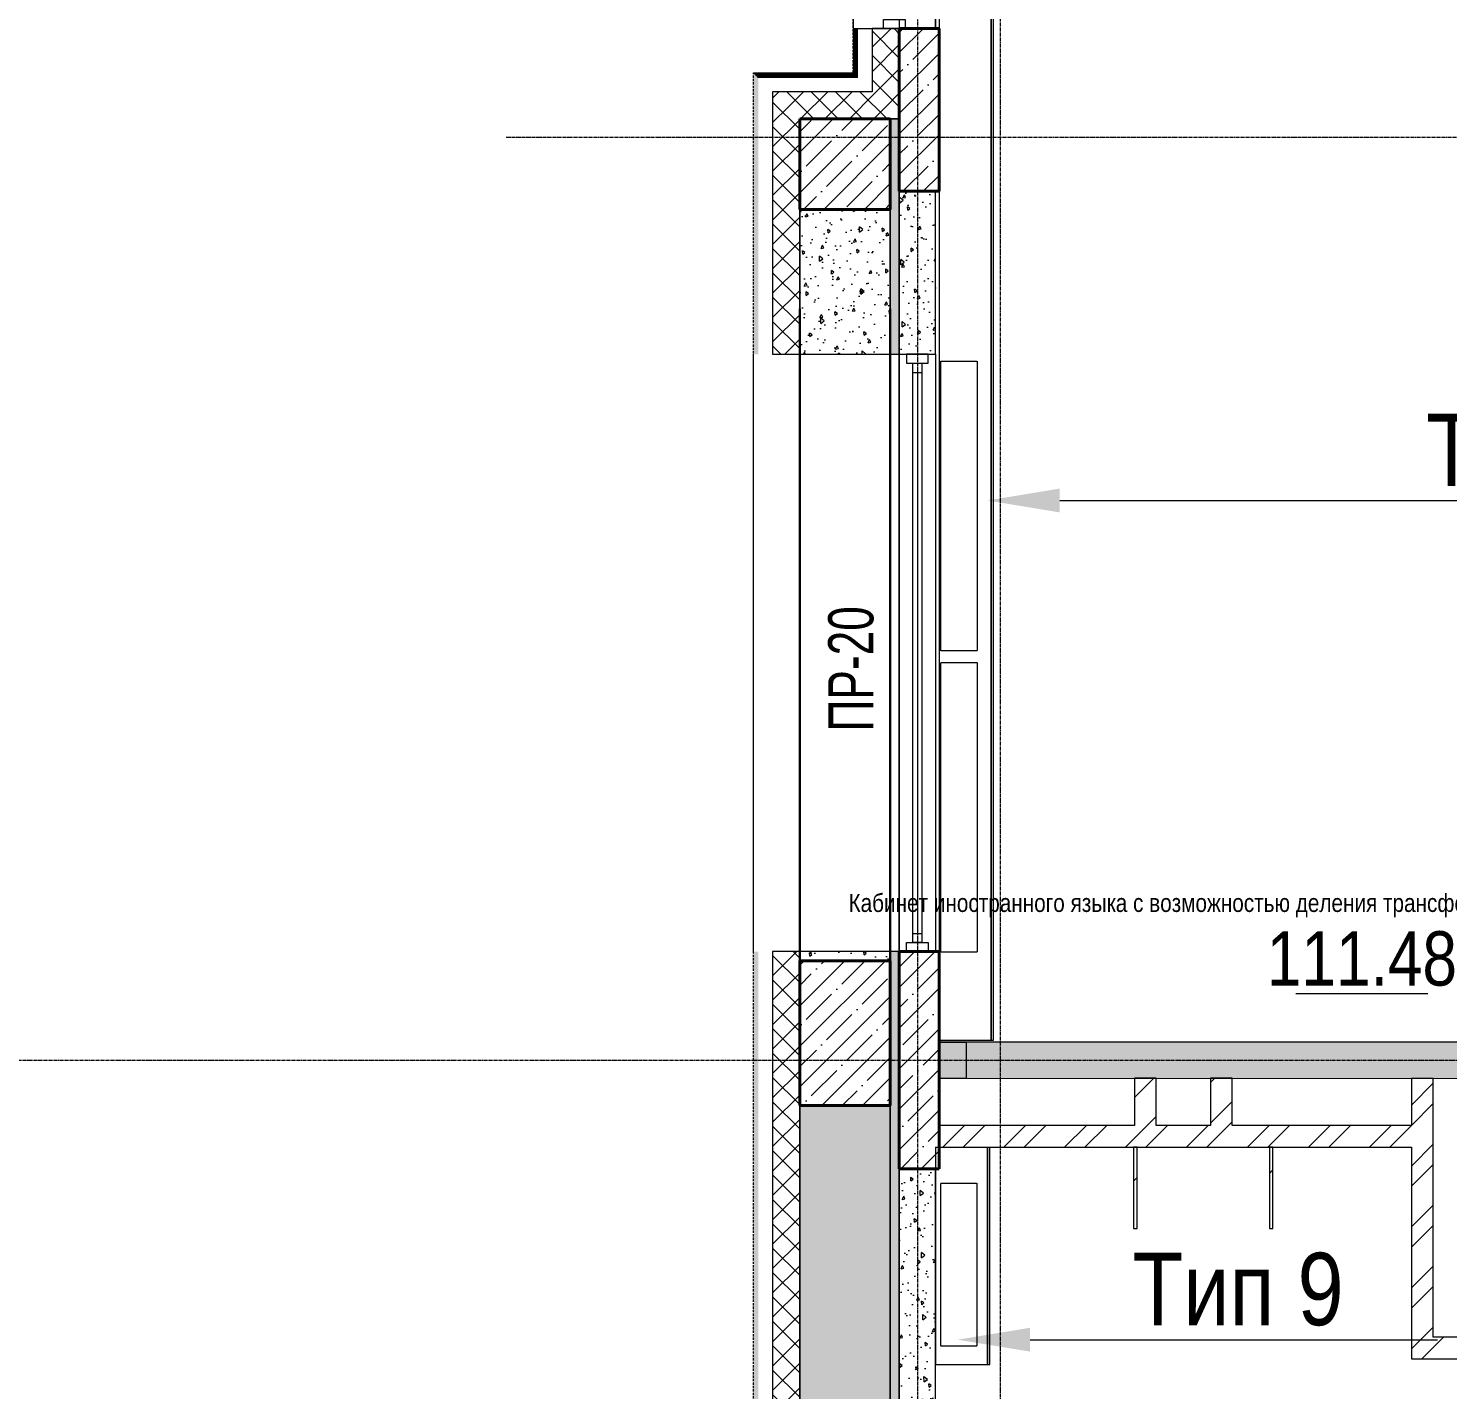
# Model space of a CAD drawing. Header units: millimetres. Extents: x -231292 to 573618, y -153144 to 564035.
# Drawn here: x 49570 to 57413, y 32710 to 40230 of the extents above; entities that cross this region are included whole.
import ezdxf
from ezdxf import colors
from ezdxf.entities.mleader import LeaderData, LeaderLine
from ezdxf.enums import TextEntityAlignment as Align
from ezdxf.math import Vec2, Vec3

# ---------------------------------------------------------------- set-up
doc = ezdxf.new("R2010")
doc.units = ezdxf.units.MM
for name, pattern in [('CENTER2', [28.575, 19.05, -3.175, 3.175, -3.175]), ('DASHED', [19.05, 12.7, -6.35]), ('HIDDEN2', [4.7625, 3.175, -1.5875])]:
    doc.linetypes.add(name, pattern=pattern)
doc.layers.get('0').update_dxf_attribs({"color": 250})
doc.layers.get('Defpoints').update_dxf_attribs({"color": 250})
for name, color, linetype, lineweight in [('A-AREA', 250, 'Continuous', 15), ('A-Wall-Open', 250, 'Continuous', 5), ('A-Wall_Материал_Газоблок_Контур', 250, 'Continuous', 0), ('АР_Колонны', 250, 'Continuous', 35), ('АР_Окна', 250, 'Continuous', 5), ('АР_Отопительные приборы', 250, 'HIDDEN2', 0), ('АР_площадь пом', 250, 'Continuous', 5), ('АР_Стены ГКЛ', 250, 'Continuous', 15), ('АР_Стены ЖБ', 250, 'Continuous', 35), ('АР_Стены кирпич', 250, 'Continuous', 20), ('АР_Стены ПЕНОблок', 250, 'Continuous', 20), ('АР_Стены_дефшов', 250, 'Continuous', 0), ('АР_Утеплитель', 250, 'Continuous', 0), ('АР_Штриховка', 250, 'Continuous', 0), ('Зашивка радиаторов тип 1 (фанера и МДФ)', 250, 'Continuous', 0), ('Зашивка радиаторов тип 9 (до потолка_ облиц плитка)', 250, 'Continuous', 0), ('КМ_Фахверки', 250, 'Continuous', 80), ('ОВ_Отопление', 250, 'Continuous', 0), ('Размеры зашивки ГКЛ', 250, 'Continuous', 0), ('РД_Оси_100', 250, 'Continuous', 0)]:
    doc.layers.add(name, color=color, linetype=linetype, lineweight=lineweight)
doc.layers.add('АР_Делит', color=250, linetype='Continuous', lineweight=0, plot=False)
doc.layers.add('РД_проем_инж перемыч_подсчет', color=250, linetype='Continuous', lineweight=30, plot=False)
doc.layers.add('РД_Перемычка инж проемов', color=250, linetype='Continuous')
doc.styles.add('Arial0', font='arial.ttf')
doc.styles.add('style1', font='ARIALN.TTF')
doc.styles.add('ккк', font='isocpeur.ttf', dxfattribs={"width": 0.85, "oblique": 15})
pattern_1 = [(45, (8883.4, 13229.69), (-168.3798, 168.3798), []), (45, (8995.66, 13229.69), (-168.3798, 168.3798), [])]
pattern_2 = [(45, (8883.4, 13229.69), (-112.2532, 112.2532), []), (45, (8995.66, 13229.69), (-112.2532, 112.2532), [198.4375, -39.6875, 0, -39.6875])]
pattern_3 = [(45, (8883.4, 13229.69), (-67.35192, 67.35192), []), (135, (8883.4, 13229.69), (-67.35192, -67.35192), [])]
pattern_4 = [(360, (8883.4027, 13229.6861), (-6e-17, 1), [])]
pattern_5 = [(95, (8883.4, 13229.69), (140.09465, 117.5534), [19.05, -209.55]), (40, (8883.4, 13229.69), (-160.01845, 110.1767), [15.24, -167.6406]), (145.45144, (8895.08, 13239.48), (-19.9238, 227.7301), [16.19, -178.09024]), (91.1842, (8847.48, 13265.6), (221.4102, 161.9534), [28.575, -314.325]), (141.63556, (8865.93, 13279.1), (-7.0866, 342.8268), [24.285, -267.1356]), (36.18415, (8847.48, 13265.6), (-7.0866, 342.8268), [22.86, -251.4597]), (66, (8874.42, 13274.59), (179.52, 34.89515), [19.05, -209.55]), (11, (8874.42, 13274.59), (-86.5399, 173.9412), [15.24, -167.64]), (116.45145, (8889.38, 13277.5), (92.98005, 208.83634), [16.19, -178.08994]), (82.5, (8883.4, 13229.686), (-57.60547, 61.97341), [0, -165.608, 0, -170.18, 0, -168.275]), (52.5, (8883.4, 13229.69), (-23.58973, 118.087), [0, -97.028, 0, -161.798, 0, -64.135]), (12.5, (8843.35, 13189.634), (99.92786, 91.826196), [0, -63.5, 0, -198.12, 0, -262.89]), (2.5, (8825.39, 13171.67), (86.7639, 122.7224), [0, -82.55, 0, -131.572, 0, -186.69])]

# ---------------------------------------------------------------- blocks, each defined once
blk = doc.blocks.new('СОШ_2200_АР_ОСИ_М100_28.05.24')
at = {"layer": 'АР_Делит', "color": 5, "linetype": 'DASHED'}
blk.add_lwpolyline([(114955, 135155), (114955, -355), (93595.036, -355), (93595.036, 13855), (94145, 13855), (94145, 68320), (66055, 68320), (66055, 13857.73), (83455, 13857.73), (83455, -355), (45245, -355), (45245, 13145), (44695, 13145), (44695, 26755), (45245, 26755), (45245, 68320), (20455, 68320), (20455, 26755), (27955, 26755), (27955, 13145), (-355, 13145), (-355, 100855)], dxfattribs=at)
at = {"layer": 'РД_Оси_100', "linetype": 'CENTER2'}
blk.add_line((43327.994, 26400), (71363.995, 26400), dxfattribs=at)
for points in [[(45530, 139938.679), (45600, 139538.679), (45600, -6163.457)], [(46060, -6163.105), (46060, 139538.679), (46130, 139938.679)], [(33000, 21300), (71363.995, 21300)]]:
    blk.add_lwpolyline(points, dxfattribs=at)
blk = doc.blocks.new('otv_в_стене')
at = {"linetype": 'Continuous'}
blk.add_lwpolyline([(0, -1), (0, 0), (1, 0), (1, -1)], close=True, dxfattribs=at)
blk.add_solid([(0, -1), (0, 0), (0.5, -0.5), (1, 0)], dxfattribs=at)
blk = doc.blocks.new('MOK-МаркаПомещения1')
at = {"layer": 'A-AREA', "color": 0}
blk.add_line((-3.651, -1.944), (3.649, -1.944), dxfattribs=at)
at = {"layer": 'A-AREA', "color": 0, "style": 'style1'}
blk.add_attdef('АР-ПОМЕЩЕНИЕ:ПЛОЩАДЬ', text='', height=3, dxfattribs=at).set_placement((0, 0), align=Align.MIDDLE)
at = {"layer": 'Defpoints', "style": 'style1', "flags": 8}
blk.add_attdef('АР-ПОМЕЩЕНИЕ:НАИМЕНОВАНИЕ', text='', height=1, dxfattribs=at).set_placement((0, 2.956), align=Align.MIDDLE)
blk = doc.blocks.new('MOK-МаркаПеремычки')
at = {"color": 0, "style": 'ккк', "oblique": 15, "width": 0.85}
blk.add_attdef('АР-ПРОЕМ:ПЕРЕМЫЧКА', text='', height=2.5, dxfattribs=at).set_placement((0, 0), align=Align.MIDDLE)

msp = doc.modelspace()

# ---------------------------------------------------------------- hatches: boundary and pattern name
at = {"layer": 'АР_Штриховка', "linetype": 'Continuous', "lineweight": 0}
h = msp.add_hatch(dxfattribs=at)
h.set_pattern_fill('_U', color=256, style=0, pattern_type=0)
h.set_pattern_definition(pattern_4)
h.paths.add_polyline_path([(54128.403, 39984.686), (54153.403, 39959.686), (54153.403, 40229.686), (54128.403, 40229.686)], flags=0)
h = msp.add_hatch(dxfattribs=at)
h.set_pattern_fill('ANSI37', color=256, scale=30, style=0)
h.set_pattern_definition(pattern_3)
h.paths.add_polyline_path([(54233.403, 39879.686), (54383.403, 39729.686), (54383.403, 40229.686), (54233.403, 40229.686)], flags=0)
at = {"layer": 'АР_Штриховка', "linetype": 'Continuous', "lineweight": 5}
h = msp.add_hatch(dxfattribs=at)
h.set_pattern_fill('ANSI35', color=256, scale=25, style=0)
h.set_pattern_definition(pattern_2)
h.paths.add_polyline_path([(54383.403, 39329.686), (54603.403, 39329.686), (54603.403, 40229.686), (54383.403, 40229.686)], flags=0)
at = {"layer": 'АР_Штриховка', "linetype": 'Continuous', "lineweight": 0}
h = msp.add_hatch(dxfattribs=at)
h.set_pattern_fill('_U', color=256, style=0, pattern_type=0)
h.set_pattern_definition(pattern_4)
h.paths.add_polyline_path([(53578.403, 26374.686), (53603.403, 26399.686), (53603.403, 35129.686), (53578.403, 35129.686)], flags=0)
h.paths.add_polyline_path([(53578.403, 38429.686), (53603.403, 38429.686), (53603.403, 39959.686), (53578.403, 39984.686)], flags=0)
h = msp.add_hatch(dxfattribs=at)
h.set_pattern_fill('_U', color=256, style=0, pattern_type=0)
h.set_pattern_definition([(360, (8883.4027, 13229.6861), (2e-13, 1), [])])
h.paths.add_polyline_path([(53578.403, 39984.686), (53603.403, 39959.686), (54153.403, 39959.686), (54128.403, 39984.686)], flags=0)
h = msp.add_hatch(dxfattribs=at)
h.set_pattern_fill('ANSI37', color=256, scale=30, style=0)
h.set_pattern_definition(pattern_3)
h.paths.add_polyline_path([(53683.403, 26479.686), (53833.403, 26629.686), (53833.403, 35129.686), (53683.403, 35129.686)], flags=0)
h.paths.add_polyline_path([(53683.403, 38429.686), (53833.403, 38429.686), (53833.403, 39729.686), (53683.403, 39879.686)], flags=0)
h = msp.add_hatch(dxfattribs=at)
h.set_pattern_fill('ANSI37', color=256, scale=30, style=0)
h.set_pattern_definition([(45, (8883.4, 13229.69), (-67.35192, 67.35192), []), (135, (8883.4, 13229.69), (-67.35192, -67.35192), [])])
h.paths.add_polyline_path([(53683.403, 39879.686), (53833.403, 39729.686), (54383.403, 39729.686), (54233.403, 39879.686)], flags=0)
at = {"layer": 'АР_Штриховка', "linetype": 'Continuous', "lineweight": 5}
h = msp.add_hatch(dxfattribs=at)
h.set_pattern_fill('ANSI35', color=256, scale=25, style=0)
h.set_pattern_definition(pattern_2)
h.paths.add_polyline_path([(53833.439, 39229.686), (54333.439, 39229.686), (54333.439, 39729.686), (53833.439, 39729.686)], flags=0)
at = {"layer": 'АР_Штриховка', "linetype": 'Continuous', "lineweight": 0}
h = msp.add_hatch(dxfattribs=at)
h.set_pattern_fill('HONEY', color=256, scale=10, style=0)
h.set_pattern_definition([(360, (8883.403, 13229.686), (47.625, 27.496306), [31.75, -63.5]), (120, (8883.403, 13229.686), (-47.625, 27.496307), [31.75, -63.5]), (60, (8883.403, 13229.686), (1e-07, 54.992613), [-63.5, 31.75])])
h.paths.add_polyline_path([(54333.403, 26629.686), (54383.403, 26629.686), (54383.403, 35129.686), (54333.403, 35129.686)], flags=0)
h.paths.add_polyline_path([(54333.403, 38429.686), (54383.403, 38429.686), (54383.403, 39729.686), (54333.403, 39729.686)], flags=0)
h = msp.add_hatch(dxfattribs=at)
h.set_pattern_fill('AR-CONC', color=256, angle=45, style=0)
h.set_pattern_definition(pattern_5)
h.paths.add_polyline_path([(54383.403, 38429.686), (54583.403, 38429.686), (54583.403, 39329.686), (54383.403, 39329.686)], flags=0)
h = msp.add_hatch(dxfattribs=at)
h.set_pattern_fill('AR-CONC', color=256, angle=-315, style=0)
h.set_pattern_definition([(95, (8883.4, 13229.69), (140.09465, 117.5534), [19.05, -209.55]), (40, (8883.4, 13229.69), (-160.01845, 110.1767), [15.24, -167.6406]), (145.45144, (8895.08, 13239.48), (-19.9238, 227.7301), [16.19, -178.09024]), (91.1842, (8847.48, 13265.6), (221.4102, 161.9534), [28.575, -314.325]), (141.63556, (8865.93, 13279.1), (-7.0866, 342.8268), [24.285, -267.1356]), (36.18415, (8847.48, 13265.6), (-7.0866, 342.8268), [22.86, -251.4597]), (66, (8874.42, 13274.59), (179.52, 34.89515), [19.05, -209.55]), (11, (8874.42, 13274.59), (-86.5399, 173.9412), [15.24, -167.64]), (116.45145, (8889.38, 13277.5), (92.98005, 208.83634), [16.19, -178.08994]), (82.5, (8883.4, 13229.686), (-57.60547, 61.97341), [0, -165.608, 0, -170.18, 0, -168.275]), (52.5, (8883.4, 13229.69), (-23.58973, 118.087), [0, -97.028, 0, -161.798, 0, -64.135]), (12.5, (8843.35, 13189.634), (99.92786, 91.826196), [0, -63.5, 0, -198.12, 0, -262.89]), (2.5, (8825.39, 13171.67), (86.7639, 122.7224), [0, -82.55, 0, -131.572, 0, -186.69])])
h.paths.add_polyline_path([(54333.403, 39229.686), (53833.403, 39229.686), (53833.403, 38429.686), (54333.403, 38429.686)], flags=0)
h.paths.add_polyline_path([(54333.403, 35129.686), (53833.403, 35129.686), (53833.403, 35079.686), (54333.403, 35079.686)], flags=0)
at = {"layer": 'АР_Штриховка', "linetype": 'Continuous', "lineweight": 5}
h = msp.add_hatch(dxfattribs=at)
h.set_pattern_fill('ANSI35', color=256, scale=25, style=0)
h.set_pattern_definition(pattern_2)
h.paths.add_polyline_path([(53833.403, 34279.686), (54333.403, 34279.686), (54333.403, 35079.686), (53833.403, 35079.686)], flags=0)
h = msp.add_hatch(dxfattribs=at)
h.set_pattern_fill('ANSI35', color=256, scale=25, style=0)
h.set_pattern_definition(pattern_2)
h.paths.add_polyline_path([(54383.403, 33929.686), (54603.403, 33929.686), (54603.403, 35129.686), (54383.403, 35129.686)], flags=0)
at = {"layer": 'АР_Штриховка', "linetype": 'Continuous', "lineweight": 0}
h = msp.add_hatch(dxfattribs=at)
h.set_pattern_fill('AR-CONC', color=256, angle=45, style=0)
h.set_pattern_definition([(95, (8883.4, 13229.69), (140.09465, 117.55338), [19.05, -209.55]), (40, (8883.4, 13229.69), (-160.01845, 110.1767), [15.24, -167.6406]), (145.45144, (8895.08, 13239.48), (-19.9238, 227.7301), [16.19, -178.09024]), (91.1842, (8847.48, 13265.6), (221.4102, 161.9534), [28.575, -314.325]), (141.63556, (8865.93, 13279.1), (-7.0866, 342.8268), [24.285, -267.1356]), (36.18415, (8847.48, 13265.6), (-7.0866, 342.8268), [22.86, -251.4597]), (66, (8874.42, 13274.59), (179.51998, 34.89515), [19.05, -209.55]), (11, (8874.42, 13274.59), (-86.5399, 173.9412), [15.24, -167.64]), (116.45145, (8889.38, 13277.5), (92.98005, 208.83634), [16.19, -178.08994]), (82.5, (8883.4, 13229.686), (-57.60547, 61.97341), [0, -165.608, 0, -170.18, 0, -168.275]), (52.5, (8883.4, 13229.69), (-23.58973, 118.087), [0, -97.028, 0, -161.798, 0, -64.135]), (12.5, (8843.35, 13189.634), (99.92786, 91.826196), [0, -63.5, 0, -198.12, 0, -262.89]), (2.5, (8825.39, 13171.67), (86.7639, 122.7224), [0, -82.55, 0, -131.572, 0, -186.69])])
h.paths.add_polyline_path([(61183.402, 34429.689), (61183.403, 34629.689), (54603.395, 34629.699), (54603.395, 34429.699)], flags=0)
h = msp.add_hatch(dxfattribs=at)
h.set_pattern_fill('ANSI32', color=256, scale=25, angle=-360, style=0)
h.set_pattern_definition(pattern_1)
h.paths.add_polyline_path([(55803.403, 34429.786), (55683.403, 34429.786), (55683.403, 34169.696), (55723.403, 34139.696), (55803.403, 34169.696)], flags=0)
h = msp.add_hatch(dxfattribs=at)
h.set_pattern_fill('ANSI32', color=256, scale=25, angle=-360, style=0)
h.set_pattern_definition(pattern_1)
h.paths.add_polyline_path([(56223.403, 34429.786), (56103.403, 34429.786), (56103.403, 34169.696), (56143.403, 34139.696), (56223.403, 34169.696)], flags=0)
h = msp.add_hatch(dxfattribs=at)
h.set_pattern_fill('ANSI32', color=256, scale=25, angle=-360, style=0)
h.set_pattern_definition(pattern_1)
h.paths.add_polyline_path([(57333.403, 34429.686), (57213.403, 34429.686), (57213.403, 34169.696), (57243.403, 34129.696), (57333.403, 34169.696)], flags=0)
h.paths.add_polyline_path([(57333.403, 34169.696), (57243.403, 34129.696), (57213.403, 34049.696), (57213.403, 32879.688), (57333.403, 32999.688)], flags=0)
h = msp.add_hatch(dxfattribs=at)
h.set_pattern_fill('AR-CONC', color=256, angle=-315, style=0)
h.set_pattern_definition([(95, (8883.4, 13229.69), (140.09465, 117.5534), [19.05, -209.55]), (40, (8883.4, 13229.69), (-160.01845, 110.1767), [15.24, -167.6406]), (145.45144, (8895.08, 13239.48), (-19.9238, 227.7301), [16.19, -178.09024]), (91.1842, (8847.48, 13265.6), (221.4102, 161.9534), [28.575, -314.325]), (141.63556, (8865.93, 13279.1), (-7.0866, 342.8268), [24.285, -267.1356]), (36.18415, (8847.48, 13265.6), (-7.0866, 342.8268), [22.86, -251.4597]), (66, (8874.42, 13274.59), (179.52, 34.89515), [19.05, -209.55]), (11, (8874.42, 13274.59), (-86.5399, 173.9412), [15.24, -167.64]), (116.45145, (8889.38, 13277.5), (92.98005, 208.83634), [16.19, -178.08994]), (82.5, (8883.4, 13229.686), (-57.60547, 61.97341), [0, -165.608, 0, -170.18, 0, -168.275]), (52.5, (8883.4, 13229.69), (-23.58973, 118.087), [0, -97.028, 0, -161.798, 0, -64.135]), (12.5, (8843.35, 13189.634), (99.92786, 91.8262), [0, -63.5, 0, -198.12, 0, -262.89]), (2.5, (8825.39, 13171.67), (86.7639, 122.7224), [0, -82.55, 0, -131.572, 0, -186.69])])
h.paths.add_polyline_path([(54333.403, 34279.686), (53833.403, 34279.686), (53833.403, 27129.686), (54333.403, 27129.686)], flags=0)
h = msp.add_hatch(dxfattribs=at)
h.set_pattern_fill('ANSI32', color=256, scale=25, angle=-360, style=0)
h.set_pattern_definition([(45, (8883.4, 13229.69), (-168.3798, 168.3798), []), (45, (8995.66, 13229.69), (-168.3798, 168.3798), [])])
h.paths.add_polyline_path([(55683.403, 34049.696), (55723.403, 34139.696), (55683.403, 34169.696), (54603.403, 34169.696), (54603.403, 34049.696)], flags=0)
h.paths.add_polyline_path([(57213.403, 34049.696), (57243.403, 34129.696), (57213.403, 34169.696), (56223.403, 34169.696), (56143.403, 34139.696), (56103.403, 34049.696)], flags=0)
h.paths.add_polyline_path([(56103.403, 34049.696), (56143.403, 34139.696), (56103.403, 34169.696), (55803.403, 34169.696), (55723.403, 34139.696), (55683.403, 34049.696)], flags=0)
h = msp.add_hatch(dxfattribs=at)
h.set_pattern_fill('_U', color=256, scale=250, angle=45, style=0, pattern_type=0)
h.set_pattern_definition([(45, (8883.4, 13229.69), (-176.7767, 176.7767), [])])
h.paths.add_polyline_path([(55678.403, 33599.696), (55698.403, 33599.696), (55698.403, 34049.696), (55678.403, 34049.696)], flags=0)
h = msp.add_hatch(dxfattribs=at)
h.set_pattern_fill('_U', color=256, scale=250, angle=-315, style=0, pattern_type=0)
h.set_pattern_definition([(45, (8883.4, 13229.69), (-176.7767, 176.7767), [])])
h.paths.add_polyline_path([(56448.403, 34049.696), (56428.403, 34049.696), (56428.403, 33599.696), (56448.403, 33599.696)], flags=0)
h = msp.add_hatch(dxfattribs=at)
h.set_pattern_fill('AR-CONC', color=256, angle=45, style=0)
h.set_pattern_definition(pattern_5)
h.paths.add_polyline_path([(54383.403, 31778.686), (54583.403, 31778.686), (54583.403, 33929.686), (54383.403, 33929.686)], flags=0)
h = msp.add_hatch(dxfattribs=at)
h.set_pattern_fill('ANSI32', color=256, scale=25, angle=-360, style=0)
h.set_pattern_definition([(45, (8883.4, 13229.69), (-168.3798, 168.3798), []), (45, (8995.66, 13229.69), (-168.3798, 168.3798), [])])
h.paths.add_polyline_path([(57333.403, 32999.688), (57213.403, 32879.688), (59613.403, 32879.688), (59573.403, 32969.688), (59493.403, 32999.688)], flags=0)
h.paths.add_polyline_path([(59613.403, 32999.688), (59573.403, 32969.688), (59613.403, 32879.688), (59983.403, 32879.688), (59863.403, 32999.688)], flags=0)

# ---------------------------------------------------------------- linework, layer by layer
at = {"layer": 'A-Wall-Open', "linetype": 'Continuous', "lineweight": 5}
for p, q in [((53578.403, 35129.686), (53578.403, 38429.686)), ((53833.403, 38429.686), (53833.403, 35129.686)), ((53833.403, 35129.686), (53833.403, 38429.686)), ((54333.403, 38429.686), (54333.403, 35129.686))]:
    msp.add_line(p, q, dxfattribs=at)
at = {"layer": 'A-Wall_Материал_Газоблок_Контур', "linetype": 'Continuous', "lineweight": 0}
for p, q in [((54128.403, 41429.686), (54128.403, 40229.686)), ((54583.403, 40229.686), (54583.403, 41429.686)), ((54128.403, 40229.686), (54583.403, 40229.686))]:
    msp.add_line(p, q, dxfattribs=at)
at = {"layer": 'АР_Колонны', "linetype": 'HIDDEN2', "lineweight": 25}
for p, q in [((54383.403, 40229.686), (54603.403, 40229.686)), ((54383.403, 39329.686), (54383.403, 40229.686)), ((54603.403, 40229.686), (54603.403, 39329.686)), ((53833.439, 39729.686), (54333.439, 39729.686)), ((53833.439, 39229.686), (53833.439, 39729.686)), ((54333.439, 39729.686), (54333.439, 39229.686)), ((54603.403, 39329.686), (54383.403, 39329.686)), ((54333.439, 39229.686), (53833.439, 39229.686)), ((53833.403, 35079.686), (54333.403, 35079.686)), ((53833.403, 34279.686), (53833.403, 35079.686)), ((54333.403, 35079.686), (54333.403, 34279.686)), ((54383.403, 35129.686), (54603.403, 35129.686)), ((54383.403, 33929.686), (54383.403, 35129.686)), ((54603.403, 35129.686), (54603.403, 33929.686)), ((54333.403, 34279.686), (53833.403, 34279.686)), ((54603.403, 33929.686), (54383.403, 33929.686))]:
    msp.add_line(p, q, dxfattribs=at)
at = {"layer": 'АР_Колонны', "linetype": 'Continuous', "lineweight": 35}
for p, q in [((54383.403, 40229.686), (54603.403, 40229.686)), ((54383.403, 39329.686), (54383.403, 40229.686)), ((54603.403, 39329.686), (54603.403, 40229.686)), ((53833.439, 39729.686), (54333.439, 39729.686)), ((53833.439, 39229.686), (53833.439, 39729.686)), ((54333.439, 39229.686), (54333.439, 39729.686)), ((54383.403, 39329.686), (54603.403, 39329.686)), ((53833.439, 39229.686), (54333.439, 39229.686)), ((53833.439, 39229.686), (54333.439, 39229.686)), ((53833.403, 35079.686), (54333.403, 35079.686)), ((53833.403, 34279.686), (53833.403, 35079.686)), ((54333.403, 34279.686), (54333.403, 35079.686)), ((54383.403, 35129.686), (54603.403, 35129.686)), ((54383.403, 33929.686), (54383.403, 35129.686)), ((54603.403, 33929.686), (54603.403, 35129.686)), ((53833.403, 34279.686), (54333.403, 34279.686)), ((54383.403, 33929.686), (54603.403, 33929.686))]:
    msp.add_line(p, q, dxfattribs=at)
at = {"layer": 'АР_Окна', "linetype": 'Continuous', "lineweight": 5}
for p, q in [((54128.403, 41429.686), (54128.403, 40229.686)), ((54583.403, 41429.686), (54583.403, 40229.686)), ((54383.403, 38429.686), (54383.403, 35129.686)), ((54583.403, 38429.686), (54583.403, 35129.686)), ((54458.403, 38329.686), (54508.403, 38329.686)), ((54483.403, 38329.686), (54483.403, 35229.686)), ((54458.403, 35229.686), (54508.403, 35229.686))]:
    msp.add_line(p, q, dxfattribs=at)
for points in [[(54415.903, 40279.686), (54415.903, 40229.686), (54295.903, 40229.686), (54295.903, 40279.686)], [(54543.403, 38379.686), (54543.403, 38429.686), (54423.403, 38429.686), (54423.403, 38379.686)], [(54458.403, 38379.686), (54508.403, 38379.686), (54508.403, 35179.686), (54458.403, 35179.686)], [(54543.403, 35179.686), (54543.403, 35129.686), (54423.403, 35129.686), (54423.403, 35179.686)]]:
    msp.add_lwpolyline(points, close=True, dxfattribs=at)
at = {"layer": 'АР_Отопительные приборы'}
for points in [[(54613.403, 38391.94), (54813.403, 38391.94), (54813.403, 36791.94), (54613.403, 36791.94)], [(54613.403, 36726.707), (54813.403, 36726.707), (54813.403, 35126.707), (54613.403, 35126.707)], [(54612.273, 33849.696), (54812.273, 33849.696), (54812.273, 32949.696), (54612.273, 32949.696)]]:
    msp.add_lwpolyline(points, close=True, dxfattribs=at)
at = {"layer": 'АР_Стены ГКЛ', "linetype": 'Continuous', "lineweight": 15}
for p, q in [((55698.403, 34049.696), (55678.403, 34049.696)), ((55678.403, 34049.696), (55678.403, 33599.696)), ((55698.403, 33599.696), (55698.403, 34049.696)), ((56448.403, 34049.696), (56428.403, 34049.696)), ((56428.403, 34049.696), (56428.403, 33599.696)), ((56448.403, 33599.696), (56448.403, 34049.696)), ((55678.403, 33599.696), (55698.403, 33599.696)), ((56428.403, 33599.696), (56448.403, 33599.696))]:
    msp.add_line(p, q, dxfattribs=at)
at = {"layer": 'АР_Стены ЖБ', "linetype": 'Continuous', "lineweight": 40}
for p, q in [((54603.403, 40229.686), (54383.403, 40229.686)), ((54383.403, 40229.686), (54383.403, 39329.686)), ((54603.403, 39329.686), (54603.403, 40229.686)), ((54333.439, 39729.686), (53833.439, 39729.686)), ((53833.439, 39729.686), (53833.439, 39229.686)), ((54333.439, 39229.686), (54333.439, 39729.686)), ((54383.403, 39329.686), (54603.403, 39329.686)), ((53833.439, 39229.686), (54333.439, 39229.686)), ((54333.403, 35079.686), (53833.403, 35079.686)), ((53833.403, 35079.686), (53833.403, 34279.686)), ((54333.403, 34279.686), (54333.403, 35079.686)), ((54603.403, 35129.686), (54383.403, 35129.686)), ((54383.403, 35129.686), (54383.403, 33929.686)), ((54603.403, 33929.686), (54603.403, 35129.686)), ((53833.403, 34279.686), (54333.403, 34279.686)), ((54383.403, 33929.686), (54603.403, 33929.686))]:
    msp.add_line(p, q, dxfattribs=at)
at = {"layer": 'АР_Стены кирпич', "linetype": 'Continuous', "lineweight": 20}
for p, q in [((55803.403, 34429.786), (55683.403, 34429.786)), ((55683.403, 34429.786), (55683.403, 34169.696)), ((55803.403, 34169.696), (55803.403, 34429.786)), ((56223.403, 34429.786), (56103.403, 34429.786)), ((56103.403, 34429.786), (56103.403, 34169.696)), ((56223.403, 34169.696), (56223.403, 34429.786)), ((57333.403, 34429.686), (57213.403, 34429.686)), ((57213.403, 34429.686), (57213.403, 34169.696)), ((57333.403, 32999.688), (57333.403, 34429.686)), ((55683.403, 34169.696), (54603.403, 34169.696)), ((54603.403, 34169.696), (54603.403, 34049.696)), ((56103.403, 34169.696), (55803.403, 34169.696)), ((57213.403, 34169.696), (56223.403, 34169.696)), ((54603.403, 34049.696), (57213.403, 34049.696)), ((57213.403, 34049.696), (57213.403, 32879.688)), ((59493.403, 32999.688), (57333.403, 32999.688)), ((57213.403, 32879.688), (59983.403, 32879.688))]:
    msp.add_line(p, q, dxfattribs=at)
at = {"layer": 'АР_Стены ПЕНОблок', "linetype": 'Continuous', "lineweight": 20}
for p, q in [((54583.403, 39329.686), (54383.403, 39329.686)), ((54383.403, 39329.686), (54383.403, 38429.686)), ((54583.403, 38429.686), (54583.403, 39329.686)), ((54333.403, 39229.686), (53833.403, 39229.686)), ((53833.403, 39229.686), (53833.403, 38429.686)), ((54333.403, 38429.686), (54333.403, 39229.686)), ((53833.403, 38429.686), (54333.403, 38429.686)), ((54383.403, 38429.686), (54583.403, 38429.686)), ((54333.403, 35129.686), (53833.403, 35129.686)), ((53833.403, 35129.686), (53833.403, 35079.686)), ((53833.403, 35079.686), (54333.403, 35079.686)), ((54333.403, 35079.686), (54333.403, 35129.686)), ((61183.403, 34629.689), (54603.395, 34629.699)), ((54603.395, 34629.699), (54603.395, 34429.699)), ((54603.395, 34429.699), (61183.402, 34429.689)), ((54333.403, 34279.686), (53833.403, 34279.686)), ((53833.403, 34279.686), (53833.403, 27129.686)), ((54333.403, 27129.686), (54333.403, 34279.686)), ((54583.403, 33929.686), (54383.403, 33929.686)), ((54383.403, 33929.686), (54383.403, 31778.686)), ((54583.403, 31778.686), (54583.403, 33929.686))]:
    msp.add_line(p, q, dxfattribs=at)
at = {"layer": 'АР_Стены_дефшов', "linetype": 'Continuous', "lineweight": 0}
for p, q in [((54383.403, 39729.686), (54333.403, 39729.686)), ((54333.403, 39729.686), (54333.403, 38429.686)), ((54383.403, 38429.686), (54383.403, 39729.686)), ((54333.403, 38429.686), (54383.403, 38429.686)), ((54333.403, 35129.686), (54333.403, 38429.686)), ((54383.403, 35129.686), (54383.403, 38429.686)), ((54383.403, 35129.686), (54333.403, 35129.686)), ((54333.403, 35129.686), (54333.403, 26629.686)), ((54383.403, 26629.686), (54383.403, 35129.686))]:
    msp.add_line(p, q, dxfattribs=at)
at = {"layer": 'АР_Утеплитель', "linetype": 'Continuous', "lineweight": 0}
for p, q in [((54383.403, 40229.686), (54233.403, 40229.686)), ((54233.403, 40229.686), (54233.403, 39879.686)), ((54383.403, 39729.686), (54383.403, 40229.686)), ((53683.403, 39879.686), (53683.403, 38429.686)), ((54233.403, 39879.686), (53683.403, 39879.686)), ((53833.403, 38429.686), (53833.403, 39729.686)), ((53833.403, 39729.686), (54383.403, 39729.686)), ((53683.403, 38429.686), (53833.403, 38429.686)), ((53833.403, 35129.686), (53683.403, 35129.686)), ((53683.403, 35129.686), (53683.403, 26479.686)), ((53833.403, 26629.686), (53833.403, 35129.686))]:
    msp.add_line(p, q, dxfattribs=at)
at = {"layer": 'Зашивка радиаторов тип 1 (фанера и МДФ)', "linetype": 'Continuous', "lineweight": 0}
for p, q in [((54603.29, 41555.151), (54603.395, 34639.699)), ((54890.895, 34639.704), (54890.79, 41555.156)), ((54890.79, 41555.156), (54890.895, 34639.704)), ((54903.395, 34639.704), (54903.29, 41555.156)), ((54603.395, 34639.699), (54903.395, 34639.704))]:
    msp.add_line(p, q, dxfattribs=at)
at = {"layer": 'Зашивка радиаторов тип 9 (до потолка_ облиц плитка)', "linetype": 'Continuous', "lineweight": 0}
for p, q in [((54583.403, 34049.696), (54883.403, 34049.696)), ((54583.403, 34049.696), (54583.403, 32849.696)), ((54870.903, 32849.696), (54870.903, 34049.696)), ((54870.903, 34049.696), (54870.903, 32849.696)), ((54883.403, 32849.696), (54883.403, 34049.696)), ((54583.403, 32849.696), (54883.403, 32849.696))]:
    msp.add_line(p, q, dxfattribs=at)
at = {"layer": 'КМ_Фахверки', "lineweight": 5}
msp.add_lwpolyline([(79583.403, 81804.686), (103283.403, 81804.103), (103283.403, 13129.686), (123583.403, 13129.686), (123583.371, 148129.686), (81883.406, 148129.686), (81883.406, 142129.686), (46283.403, 142129.686), (46283.403, 113829.686), (8783.403, 113829.686), (8783.403, 26629.686), (36583.403, 26629.686), (36583.403, 39729.686), (29083.403, 39729.686), (29083.403, 81804.686), (54383.403, 81804.686), (54383.403, 13129.686), (92083.403, 13129.686), (92083.403, 26829.686), (74683.402, 26829.694), (74683.401, 81804.686), (79584.99, 81804.686)], dxfattribs=at)
at = {"layer": 'РД_проем_инж перемыч_подсчет', "linetype": 'Continuous', "lineweight": 30}
for p, q in [((53833.403, 35079.686), (53833.403, 38679.686)), ((54333.403, 35079.686), (54333.403, 38679.686))]:
    msp.add_line(p, q, dxfattribs=at)

# ---------------------------------------------------------------- block references
at = {"layer": 'АР_площадь пом', "linetype": 'Continuous', "lineweight": 5}
ref = msp.add_blockref('MOK-МаркаПомещения1', (56939.765, 35092.1), dxfattribs=dict(at, xscale=100, yscale=100, zscale=100))
ref.add_attrib('АР-ПОМЕЩЕНИЕ:НАИМЕНОВАНИЕ', 'Кабинет иностранного языка с возможностью деления трансформируемой перегородкой на 2 помещения', dxfattribs={"layer": 'Defpoints', "height": 100, "style": 'style1'}).set_placement((56939.765, 35387.662), align=Align.MIDDLE)
ref.add_attrib('АР-ПОМЕЩЕНИЕ:ПЛОЩАДЬ', '111.48', dxfattribs={"layer": 'A-AREA', "color": 0, "height": 300, "style": 'style1'}).set_placement((56939.765, 35092.1), align=Align.MIDDLE)
at = {"layer": 'ОВ_Отопление', "xscale": 150, "yscale": 200}
msp.add_blockref('otv_в_стене', (54603.403, 34629.681), dxfattribs=at)
at = {"layer": 'РД_Оси_100'}
msp.add_blockref('СОШ_2200_АР_ОСИ_М100_28.05.24', (8883.403, 13229.686), dxfattribs=at)
at = {"layer": 'РД_Перемычка инж проемов', "linetype": 'Continuous', "lineweight": -3}
ref = msp.add_blockref('MOK-МаркаПеремычки', (54115.245, 36691.999), dxfattribs=dict(at, xscale=100, yscale=100, zscale=100, rotation=89.99999999999997))
ref.add_attrib('АР-ПРОЕМ:ПЕРЕМЫЧКА', 'ПР-20', dxfattribs={"layer": '0', "color": 0, "height": 250, "rotation": 90, "style": 'Arial0', "width": 0.7}).set_placement((54115.245, 36691.999), align=Align.MIDDLE)

# ---------------------------------------------------------------- leaders
at = {"layer": 'Размеры зашивки ГКЛ'}
ml = msp.add_multileader_mtext('Standard', dxfattribs=at)
ml.set_content('\\pxsm1;Тип 1 ', color=(0, 0, 138), style='style1')
ml.set_leader_properties(color=256, linetype='ByLayer', lineweight=9)
ml.build(insert=Vec2(0, 0))
ml.multileader.update_dxf_attribs({"has_dogleg": 0, "text_left_attachment_type": 6, "text_right_attachment_type": 6, "text_bottom_attachment_type": 10, "dogleg_length": 25, "arrow_head_size": 400})
ctx = ml.context
ctx.base_point, ctx.char_height, ctx.arrow_head_size, ctx.landing_gap_size, ctx.plane_origin = Vec3(57244.575, 37621.771), 400, 400, 50, Vec3(49075.665, 44592.336)
ctx.left_attachment, ctx.right_attachment, ctx.top_attachment = 6, 6, 10
notes = []
notes.append((ctx, [(0, (1, 1, 0), (57219.575, 37621.771), (1, 0), 25, [(1, [(54869.797, 37621.771)], 0, [])])]))
ctx.mtext.insert, ctx.mtext.width, ctx.mtext.defined_height, ctx.mtext.line_spacing_factor, ctx.mtext.flow_direction = Vec3(57294.575, 38101.771), 1668.44707, 600, 0.3, 5
ml = msp.add_multileader_mtext('Standard', dxfattribs=at)
ml.set_content('\\pxsm1;Тип 9  ', color=(0, 0, 138), style='style1')
ml.set_leader_properties(color=256, linetype='ByLayer', lineweight=9)
ml.build(insert=Vec2(0, 0))
ml.multileader.update_dxf_attribs({"has_dogleg": 0, "text_left_attachment_type": 6, "text_right_attachment_type": 6, "text_bottom_attachment_type": 10, "dogleg_length": 25, "arrow_head_size": 400})
ctx = ml.context
ctx.base_point, ctx.char_height, ctx.arrow_head_size, ctx.landing_gap_size, ctx.plane_origin = Vec3(55622.403, 32985.865), 400, 400, 50, Vec3(41323.199, 39956.43)
ctx.left_attachment, ctx.right_attachment, ctx.top_attachment = 6, 6, 10
notes.append((ctx, [(0, (1, 1, 0), (55597.403, 32985.865), (1, 0), 25, [(1, [(54705.669, 32985.865)], 0, [])])]))
ctx.mtext.insert, ctx.mtext.width, ctx.mtext.defined_height, ctx.mtext.line_spacing_factor, ctx.mtext.flow_direction = Vec3(55672.403, 33465.865), 1668.44707, 600, 0.3, 5
for ctx, leaders in notes:
    for number, flags, end, landing, length, lines in leaders:
        leader = LeaderData()
        leader.index, (leader.has_last_leader_line, leader.has_dogleg_vector, leader.attachment_direction) = number, flags
        leader.last_leader_point, leader.dogleg_vector, leader.dogleg_length = Vec3(end), Vec3(landing), length
        for number, points, colour, breaks in lines:
            line = LeaderLine()
            line.index, line.vertices, line.color, line.breaks = number, Vec3.list(points), colors.encode_raw_color(colour), breaks
            leader.lines.append(line)
        ctx.leaders.append(leader)

doc.saveas('drawing.dxf')
